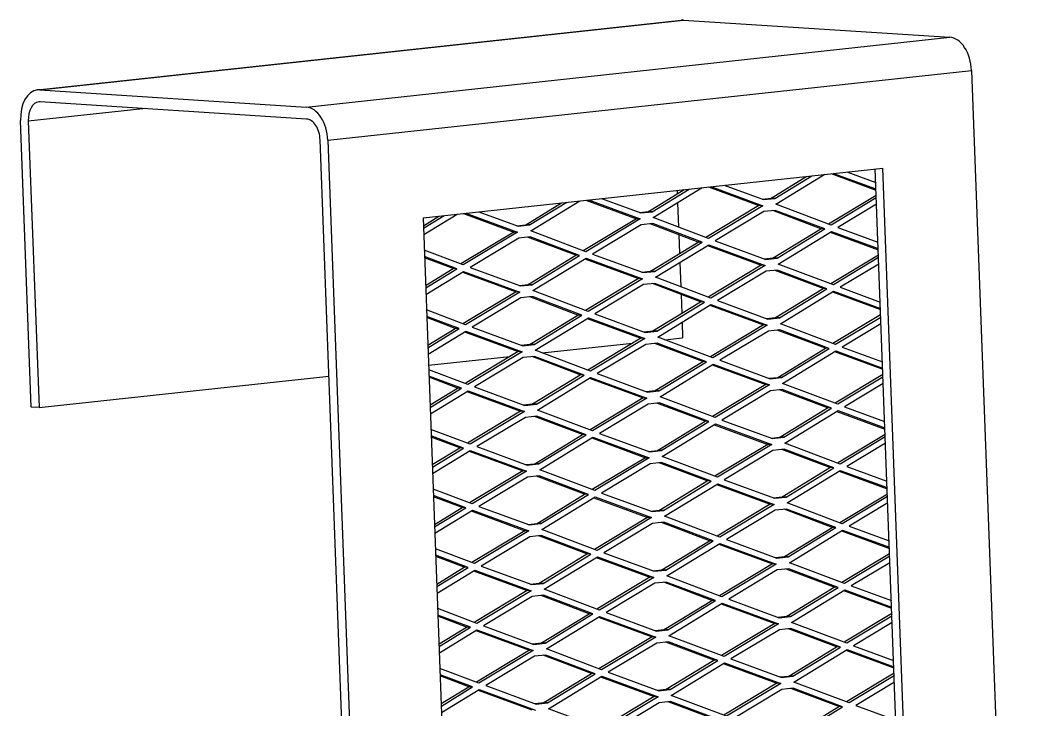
# Model space of a CAD drawing. Header units: millimetres. Extents: x -13336 to 61423, y -27528 to -3175.
# Drawn here: x -7174.9 to -7050, y -6515.3 to -6429.1 of the extents above; entities that cross this region are included whole.
import ezdxf

# ---------------------------------------------------------------- set-up
doc = ezdxf.new("R2010")
doc.units = ezdxf.units.MM

msp = doc.modelspace()

# ---------------------------------------------------------------- linework, layer by layer
at = {"color": 171}
for p, q in [((-7172.708, -6437.853), (-7092.181, -6429.127)), ((-7172.427, -6437.847), (-7091.899, -6429.121)), ((-7091.899, -6429.121), (-7058.586, -6431.276)), ((-7139.113, -6440.002), (-7058.586, -6431.276)), ((-7136.401, -6444.15), (-7055.874, -6435.424)), ((-7055.874, -6435.424), (-7050.047, -6590.75)), ((-7172.427, -6437.847), (-7139.113, -6440.002)), ((-7139.057, -6441.495), (-7172.371, -6439.34)), ((-7173.879, -6441.726), (-7159.53, -6440.171)), ((-7173.495, -6477.508), (-7174.84, -6441.664)), ((-7173.879, -6441.726), (-7172.534, -6477.57)), ((-7131.536, -6599.414), (-7137.362, -6444.088)), ((-7136.401, -6444.15), (-7130.575, -6599.476)), ((-7124.486, -6453.856), (-7066.967, -6447.623)), ((-7071.47, -6448.111), (-7067.857, -6449.437)), ((-7062.923, -6580.982), (-7067.922, -6447.727)), ((-7061.962, -6581.044), (-7066.967, -6447.623)), ((-7080.952, -6451.388), (-7076.481, -6448.654)), ((-7080.471, -6451.42), (-7075.836, -6448.584)), ((-7080.338, -6452.155), (-7074.212, -6448.408)), ((-7073.429, -6448.323), (-7067.822, -6450.381)), ((-7073.123, -6448.29), (-7067.827, -6450.233)), ((-7096.29, -6453.051), (-7091.82, -6450.316)), ((-7095.81, -6453.082), (-7091.174, -6450.246)), ((-7095.676, -6453.817), (-7089.551, -6450.07)), ((-7092.698, -6450.412), (-7092.682, -6450.844)), ((-7088.767, -6449.985), (-7082.456, -6452.301)), ((-7088.462, -6449.952), (-7081.975, -6452.332)), ((-7086.809, -6449.773), (-7081.9, -6451.574)), ((-7111.148, -6454.744), (-7106.513, -6451.908)), ((-7111.015, -6455.479), (-7104.89, -6451.733)), ((-7104.106, -6451.648), (-7097.794, -6453.963)), ((-7103.8, -6451.615), (-7097.314, -6453.994)), ((-7102.147, -6451.435), (-7097.239, -6453.236)), ((-7092.64, -6451.96), (-7092.526, -6455.004)), ((-7082.075, -6451.51), (-7080.952, -6451.388)), ((-7081.9, -6451.574), (-7080.471, -6451.42)), ((-7080.471, -6451.42), (-7080.952, -6451.388)), ((-7067.797, -6451.048), (-7073.76, -6454.632)), ((-7067.785, -6451.361), (-7073.433, -6454.756)), ((-7117.486, -6453.098), (-7112.577, -6454.899)), ((-7111.629, -6454.713), (-7107.158, -6451.978)), ((-7097.413, -6453.172), (-7096.29, -6453.051)), ((-7097.239, -6453.236), (-7095.81, -6453.082)), ((-7095.81, -6453.082), (-7096.29, -6453.051)), ((-7082.456, -6452.301), (-7089.099, -6456.295)), ((-7081.975, -6452.332), (-7088.772, -6456.418)), ((-7081.844, -6453.068), (-7087.93, -6456.727)), ((-7081.975, -6452.332), (-7082.456, -6452.301)), ((-7080.415, -6452.913), (-7081.844, -6453.068)), ((-7074.712, -6455.211), (-7080.724, -6452.947)), ((-7074.232, -6455.242), (-7080.415, -6452.913)), ((-7073.433, -6454.756), (-7080.338, -6452.155)), ((-7067.755, -6452.157), (-7072.592, -6455.064)), ((-7124.486, -6453.856), (-7119.481, -6587.277)), ((-7124.449, -6454.835), (-7122.497, -6453.641)), ((-7124.438, -6455.153), (-7121.851, -6453.571)), ((-7124.408, -6455.951), (-7120.228, -6453.395)), ((-7119.444, -6453.31), (-7113.133, -6455.625)), ((-7119.139, -6453.277), (-7112.652, -6455.657)), ((-7097.794, -6453.963), (-7104.437, -6457.957)), ((-7097.314, -6453.994), (-7104.11, -6458.08)), ((-7097.314, -6453.994), (-7097.794, -6453.963)), ((-7088.772, -6456.418), (-7095.676, -6453.817)), ((-7113.133, -6455.625), (-7119.776, -6459.619)), ((-7112.652, -6455.657), (-7119.449, -6459.742)), ((-7112.652, -6455.657), (-7113.133, -6455.625)), ((-7112.752, -6454.834), (-7111.629, -6454.713)), ((-7112.577, -6454.899), (-7111.148, -6454.744)), ((-7111.148, -6454.744), (-7111.629, -6454.713)), ((-7104.11, -6458.08), (-7111.015, -6455.479)), ((-7097.183, -6454.73), (-7103.269, -6458.389)), ((-7095.754, -6454.575), (-7097.183, -6454.73)), ((-7090.051, -6456.873), (-7096.063, -6454.609)), ((-7089.57, -6456.904), (-7095.754, -6454.575)), ((-7080.672, -6458.856), (-7074.712, -6455.211)), ((-7080.191, -6458.887), (-7074.232, -6455.242)), ((-7080.058, -6459.622), (-7073.403, -6455.552)), ((-7074.232, -6455.242), (-7074.712, -6455.211)), ((-7073.552, -6455.643), (-7067.542, -6457.848)), ((-7073.403, -6455.552), (-7067.547, -6457.701)), ((-7072.592, -6455.064), (-7067.577, -6456.904)), ((-7112.521, -6456.392), (-7118.607, -6460.051)), ((-7111.092, -6456.237), (-7112.521, -6456.392)), ((-7105.389, -6458.535), (-7111.401, -6456.271)), ((-7104.909, -6458.566), (-7111.092, -6456.237)), ((-7096.01, -6460.518), (-7090.051, -6456.873)), ((-7095.53, -6460.549), (-7089.57, -6456.904)), ((-7092.491, -6455.954), (-7092.402, -6458.311)), ((-7089.57, -6456.904), (-7090.051, -6456.873)), ((-7087.93, -6456.727), (-7081.62, -6459.042)), ((-7119.449, -6459.742), (-7124.334, -6457.902)), ((-7095.396, -6461.285), (-7088.742, -6457.214)), ((-7088.89, -6457.305), (-7082.176, -6459.769)), ((-7088.742, -6457.214), (-7081.695, -6459.8)), ((-7120.247, -6460.229), (-7124.304, -6458.7)), ((-7120.728, -6460.197), (-7124.299, -6458.852)), ((-7111.349, -6462.18), (-7105.389, -6458.535)), ((-7110.868, -6462.211), (-7104.909, -6458.566)), ((-7110.735, -6462.947), (-7104.08, -6458.877)), ((-7104.909, -6458.566), (-7105.389, -6458.535)), ((-7104.229, -6458.967), (-7097.514, -6461.431)), ((-7104.08, -6458.877), (-7097.034, -6461.462)), ((-7103.269, -6458.389), (-7096.958, -6460.704)), ((-7092.36, -6459.428), (-7092.246, -6462.471)), ((-7081.795, -6458.978), (-7080.672, -6458.856)), ((-7081.62, -6459.042), (-7080.191, -6458.887)), ((-7080.191, -6458.887), (-7080.672, -6458.856)), ((-7067.517, -6458.515), (-7073.48, -6462.1)), ((-7067.505, -6458.828), (-7073.153, -6462.223)), ((-7124.169, -6462.302), (-7120.728, -6460.197)), ((-7124.157, -6462.62), (-7120.247, -6460.229)), ((-7124.128, -6463.419), (-7119.419, -6460.539)), ((-7120.247, -6460.229), (-7120.728, -6460.197)), ((-7119.567, -6460.629), (-7112.853, -6463.093)), ((-7119.419, -6460.539), (-7112.372, -6463.124)), ((-7118.607, -6460.051), (-7112.297, -6462.366)), ((-7097.133, -6460.64), (-7096.01, -6460.518)), ((-7096.958, -6460.704), (-7095.53, -6460.549)), ((-7095.53, -6460.549), (-7096.01, -6460.518)), ((-7082.176, -6459.769), (-7088.819, -6463.762)), ((-7081.695, -6459.8), (-7088.492, -6463.885)), ((-7081.564, -6460.535), (-7087.65, -6464.194)), ((-7081.695, -6459.8), (-7082.176, -6459.769)), ((-7080.135, -6460.381), (-7081.564, -6460.535)), ((-7074.432, -6462.679), (-7080.444, -6460.414)), ((-7073.952, -6462.71), (-7080.135, -6460.381)), ((-7073.153, -6462.223), (-7080.058, -6459.622)), ((-7067.475, -6459.625), (-7072.312, -6462.532)), ((-7097.514, -6461.431), (-7104.157, -6465.424)), ((-7097.034, -6461.462), (-7103.83, -6465.548)), ((-7097.034, -6461.462), (-7097.514, -6461.431)), ((-7088.492, -6463.885), (-7095.396, -6461.285)), ((-7112.853, -6463.093), (-7119.496, -6467.086)), ((-7112.372, -6463.124), (-7119.169, -6467.21)), ((-7112.372, -6463.124), (-7112.853, -6463.093)), ((-7112.472, -6462.302), (-7111.349, -6462.18)), ((-7112.297, -6462.366), (-7110.868, -6462.211)), ((-7110.868, -6462.211), (-7111.349, -6462.18)), ((-7103.83, -6465.548), (-7110.735, -6462.947)), ((-7096.902, -6462.198), (-7102.989, -6465.856)), ((-7095.474, -6462.043), (-7096.902, -6462.198)), ((-7089.771, -6464.341), (-7095.783, -6462.076)), ((-7089.29, -6464.372), (-7095.474, -6462.043)), ((-7080.392, -6466.324), (-7074.432, -6462.679)), ((-7079.911, -6466.355), (-7073.952, -6462.71)), ((-7079.778, -6467.09), (-7073.123, -6463.02)), ((-7073.952, -6462.71), (-7074.432, -6462.679)), ((-7073.272, -6463.111), (-7067.262, -6465.316)), ((-7073.123, -6463.02), (-7067.267, -6465.168)), ((-7072.312, -6462.532), (-7067.297, -6464.372)), ((-7112.241, -6463.86), (-7118.327, -6467.518)), ((-7110.812, -6463.705), (-7112.241, -6463.86)), ((-7105.109, -6466.003), (-7111.121, -6463.738)), ((-7104.629, -6466.034), (-7110.812, -6463.705)), ((-7095.73, -6467.986), (-7089.771, -6464.341)), ((-7095.25, -6468.017), (-7089.29, -6464.372)), ((-7092.21, -6463.422), (-7092.122, -6465.779)), ((-7089.29, -6464.372), (-7089.771, -6464.341)), ((-7087.65, -6464.194), (-7081.34, -6466.51)), ((-7119.169, -6467.21), (-7124.054, -6465.369)), ((-7095.116, -6468.752), (-7088.462, -6464.682)), ((-7088.61, -6464.773), (-7081.896, -6467.236)), ((-7088.462, -6464.682), (-7081.415, -6467.267)), ((-7119.967, -6467.696), (-7124.024, -6466.168)), ((-7120.448, -6467.665), (-7124.019, -6466.32)), ((-7111.069, -6469.648), (-7105.109, -6466.003)), ((-7110.588, -6469.679), (-7104.629, -6466.034)), ((-7110.455, -6470.414), (-7103.8, -6466.344)), ((-7104.629, -6466.034), (-7105.109, -6466.003)), ((-7103.949, -6466.435), (-7097.234, -6468.899)), ((-7103.8, -6466.344), (-7096.754, -6468.93)), ((-7102.989, -6465.856), (-7096.678, -6468.172)), ((-7092.08, -6466.895), (-7092.007, -6468.844)), ((-7081.515, -6466.445), (-7080.392, -6466.324)), ((-7081.34, -6466.51), (-7079.911, -6466.355)), ((-7079.911, -6466.355), (-7080.392, -6466.324)), ((-7067.237, -6465.983), (-7073.2, -6469.568)), ((-7067.225, -6466.296), (-7072.873, -6469.691)), ((-7123.889, -6469.77), (-7120.448, -6467.665)), ((-7123.877, -6470.088), (-7119.967, -6467.696)), ((-7123.847, -6470.886), (-7119.139, -6468.006)), ((-7119.967, -6467.696), (-7120.448, -6467.665)), ((-7119.287, -6468.097), (-7112.573, -6470.561)), ((-7119.139, -6468.006), (-7112.092, -6470.592)), ((-7118.327, -6467.518), (-7112.017, -6469.834)), ((-7096.853, -6468.107), (-7095.73, -6467.986)), ((-7096.678, -6468.172), (-7095.25, -6468.017)), ((-7095.25, -6468.017), (-7095.73, -6467.986)), ((-7081.896, -6467.236), (-7088.539, -6471.23)), ((-7081.415, -6467.267), (-7088.211, -6471.353)), ((-7081.284, -6468.003), (-7087.37, -6471.662)), ((-7081.415, -6467.267), (-7081.896, -6467.236)), ((-7079.855, -6467.848), (-7081.284, -6468.003)), ((-7074.152, -6470.146), (-7080.164, -6467.882)), ((-7073.672, -6470.177), (-7079.855, -6467.848)), ((-7072.873, -6469.691), (-7079.778, -6467.09)), ((-7067.195, -6467.092), (-7072.032, -6470)), ((-7097.234, -6468.899), (-7103.877, -6472.892)), ((-7096.754, -6468.93), (-7103.55, -6473.015)), ((-7096.754, -6468.93), (-7097.234, -6468.899)), ((-7088.211, -6471.353), (-7095.116, -6468.752)), ((-7094.232, -6469.085), (-7092.007, -6468.844)), ((-7112.573, -6470.561), (-7119.216, -6474.554)), ((-7112.092, -6470.592), (-7118.889, -6474.677)), ((-7112.092, -6470.592), (-7112.573, -6470.561)), ((-7112.192, -6469.77), (-7111.069, -6469.648)), ((-7112.017, -6469.834), (-7110.588, -6469.679)), ((-7110.588, -6469.679), (-7111.069, -6469.648)), ((-7103.55, -6473.015), (-7110.455, -6470.414)), ((-7109.571, -6470.747), (-7098.273, -6469.523)), ((-7096.622, -6469.665), (-7102.709, -6473.324)), ((-7095.194, -6469.51), (-7096.622, -6469.665)), ((-7089.491, -6471.808), (-7095.503, -6469.544)), ((-7089.01, -6471.839), (-7095.194, -6469.51)), ((-7080.111, -6473.791), (-7074.152, -6470.146)), ((-7079.631, -6473.822), (-7073.672, -6470.177)), ((-7079.498, -6474.558), (-7072.843, -6470.487)), ((-7073.672, -6470.177), (-7074.152, -6470.146)), ((-7072.991, -6470.578), (-7066.982, -6472.783)), ((-7072.843, -6470.487), (-7066.987, -6472.636)), ((-7072.032, -6470), (-7067.017, -6471.839)), ((-7123.795, -6472.289), (-7113.611, -6471.185)), ((-7111.961, -6471.327), (-7118.047, -6474.986)), ((-7110.532, -6471.172), (-7111.961, -6471.327)), ((-7104.829, -6473.471), (-7110.841, -6471.206)), ((-7104.349, -6473.502), (-7110.532, -6471.172)), ((-7095.45, -6475.453), (-7089.491, -6471.808)), ((-7094.97, -6475.484), (-7089.01, -6471.839)), ((-7089.01, -6471.839), (-7089.491, -6471.808)), ((-7087.37, -6471.662), (-7081.06, -6473.977)), ((-7118.889, -6474.677), (-7123.774, -6472.837)), ((-7094.836, -6476.22), (-7088.182, -6472.15)), ((-7088.33, -6472.24), (-7081.616, -6474.704)), ((-7088.182, -6472.15), (-7081.135, -6474.735)), ((-7172.534, -6477.57), (-7136.254, -6473.639)), ((-7119.687, -6475.164), (-7123.744, -6473.636)), ((-7120.168, -6475.133), (-7123.739, -6473.788)), ((-7110.788, -6477.115), (-7104.829, -6473.471)), ((-7110.308, -6477.147), (-7104.349, -6473.502)), ((-7110.175, -6477.882), (-7103.52, -6473.812)), ((-7104.349, -6473.502), (-7104.829, -6473.471)), ((-7103.668, -6473.902), (-7096.954, -6476.366)), ((-7103.52, -6473.812), (-7096.474, -6476.397)), ((-7102.709, -6473.324), (-7096.398, -6475.639)), ((-7081.235, -6473.913), (-7080.111, -6473.791)), ((-7081.06, -6473.977), (-7079.631, -6473.822)), ((-7079.631, -6473.822), (-7080.111, -6473.791)), ((-7066.957, -6473.45), (-7072.92, -6477.035)), ((-7066.945, -6473.763), (-7072.593, -6477.158)), ((-7123.609, -6477.238), (-7120.168, -6475.133)), ((-7123.597, -6477.555), (-7119.687, -6475.164)), ((-7123.567, -6478.354), (-7118.859, -6475.474)), ((-7119.687, -6475.164), (-7120.168, -6475.133)), ((-7119.007, -6475.565), (-7112.293, -6478.028)), ((-7118.859, -6475.474), (-7111.812, -6478.059)), ((-7118.047, -6474.986), (-7111.737, -6477.301)), ((-7096.573, -6475.575), (-7095.45, -6475.453)), ((-7096.398, -6475.639), (-7094.97, -6475.484)), ((-7094.97, -6475.484), (-7095.45, -6475.453)), ((-7081.616, -6474.704), (-7088.259, -6478.697)), ((-7081.135, -6474.735), (-7087.931, -6478.821)), ((-7081.004, -6475.471), (-7087.09, -6479.129)), ((-7081.135, -6474.735), (-7081.616, -6474.704)), ((-7079.575, -6475.316), (-7081.004, -6475.471)), ((-7073.872, -6477.614), (-7079.884, -6475.349)), ((-7073.392, -6477.645), (-7079.575, -6475.316)), ((-7072.593, -6477.158), (-7079.498, -6474.558)), ((-7066.915, -6474.56), (-7071.751, -6477.467)), ((-7096.954, -6476.366), (-7103.597, -6480.36)), ((-7096.474, -6476.397), (-7103.27, -6480.483)), ((-7096.474, -6476.397), (-7096.954, -6476.366)), ((-7087.931, -6478.821), (-7094.836, -6476.22)), ((-7112.293, -6478.028), (-7118.936, -6482.022)), ((-7111.812, -6478.059), (-7118.608, -6482.145)), ((-7111.812, -6478.059), (-7112.293, -6478.028)), ((-7111.912, -6477.237), (-7110.788, -6477.115)), ((-7111.737, -6477.301), (-7110.308, -6477.147)), ((-7110.308, -6477.147), (-7110.788, -6477.115)), ((-7103.27, -6480.483), (-7110.175, -6477.882)), ((-7096.342, -6477.133), (-7102.428, -6480.791)), ((-7094.913, -6476.978), (-7096.342, -6477.133)), ((-7089.211, -6479.276), (-7095.222, -6477.011)), ((-7088.73, -6479.307), (-7094.913, -6476.978)), ((-7079.831, -6481.259), (-7073.872, -6477.614)), ((-7079.351, -6481.29), (-7073.392, -6477.645)), ((-7079.217, -6482.025), (-7072.563, -6477.955)), ((-7073.392, -6477.645), (-7073.872, -6477.614)), ((-7072.711, -6478.046), (-7066.701, -6480.251)), ((-7072.563, -6477.955), (-7066.707, -6480.104)), ((-7071.751, -6477.467), (-7066.737, -6479.307)), ((-7111.681, -6478.795), (-7117.767, -6482.454)), ((-7110.252, -6478.64), (-7111.681, -6478.795)), ((-7104.549, -6480.938), (-7110.561, -6478.674)), ((-7104.069, -6480.969), (-7110.252, -6478.64)), ((-7095.17, -6482.921), (-7089.211, -6479.276)), ((-7094.689, -6482.952), (-7088.73, -6479.307)), ((-7088.73, -6479.307), (-7089.211, -6479.276)), ((-7087.09, -6479.129), (-7080.78, -6481.445)), ((-7118.608, -6482.145), (-7123.494, -6480.305)), ((-7094.556, -6483.687), (-7087.902, -6479.617)), ((-7088.05, -6479.708), (-7081.335, -6482.172)), ((-7087.902, -6479.617), (-7080.855, -6482.203)), ((-7119.407, -6482.631), (-7123.464, -6481.103)), ((-7119.888, -6482.6), (-7123.459, -6481.255)), ((-7110.508, -6484.583), (-7104.549, -6480.938)), ((-7110.028, -6484.614), (-7104.069, -6480.969)), ((-7109.895, -6485.35), (-7103.24, -6481.279)), ((-7104.069, -6480.969), (-7104.549, -6480.938)), ((-7103.388, -6481.37), (-7096.674, -6483.834)), ((-7103.24, -6481.279), (-7096.193, -6483.865)), ((-7102.428, -6480.791), (-7096.118, -6483.107)), ((-7080.954, -6481.38), (-7079.831, -6481.259)), ((-7080.78, -6481.445), (-7079.351, -6481.29)), ((-7079.351, -6481.29), (-7079.831, -6481.259)), ((-7066.676, -6480.918), (-7072.64, -6484.503)), ((-7066.665, -6481.231), (-7072.313, -6484.626)), ((-7123.329, -6484.705), (-7119.888, -6482.6)), ((-7123.317, -6485.023), (-7119.407, -6482.631)), ((-7123.287, -6485.821), (-7118.579, -6482.941)), ((-7119.407, -6482.631), (-7119.888, -6482.6)), ((-7118.727, -6483.032), (-7112.012, -6485.496)), ((-7118.579, -6482.941), (-7111.532, -6485.527)), ((-7117.767, -6482.454), (-7111.457, -6484.769)), ((-7096.293, -6483.043), (-7095.17, -6482.921)), ((-7096.118, -6483.107), (-7094.689, -6482.952)), ((-7094.689, -6482.952), (-7095.17, -6482.921)), ((-7081.335, -6482.172), (-7087.978, -6486.165)), ((-7080.855, -6482.203), (-7087.651, -6486.288)), ((-7080.724, -6482.938), (-7086.81, -6486.597)), ((-7080.855, -6482.203), (-7081.335, -6482.172)), ((-7079.295, -6482.783), (-7080.724, -6482.938)), ((-7073.592, -6485.081), (-7079.604, -6482.817)), ((-7073.111, -6485.113), (-7079.295, -6482.783)), ((-7072.313, -6484.626), (-7079.217, -6482.025)), ((-7066.635, -6482.027), (-7071.471, -6484.935)), ((-7096.674, -6483.834), (-7103.317, -6487.827)), ((-7096.193, -6483.865), (-7102.99, -6487.95)), ((-7096.193, -6483.865), (-7096.674, -6483.834)), ((-7087.651, -6486.288), (-7094.556, -6483.687)), ((-7112.012, -6485.496), (-7118.656, -6489.489)), ((-7111.532, -6485.527), (-7118.328, -6489.613)), ((-7111.532, -6485.527), (-7112.012, -6485.496)), ((-7111.632, -6484.705), (-7110.508, -6484.583)), ((-7111.457, -6484.769), (-7110.028, -6484.614)), ((-7110.028, -6484.614), (-7110.508, -6484.583)), ((-7102.99, -6487.95), (-7109.895, -6485.35)), ((-7096.062, -6484.6), (-7102.148, -6488.259)), ((-7094.633, -6484.446), (-7096.062, -6484.6)), ((-7088.93, -6486.744), (-7094.942, -6484.479)), ((-7088.45, -6486.775), (-7094.633, -6484.446)), ((-7079.551, -6488.726), (-7073.592, -6485.081)), ((-7079.071, -6488.757), (-7073.111, -6485.113)), ((-7078.937, -6489.493), (-7072.283, -6485.423)), ((-7073.111, -6485.113), (-7073.592, -6485.081)), ((-7072.431, -6485.513), (-7066.421, -6487.718)), ((-7072.283, -6485.423), (-7066.427, -6487.571)), ((-7071.471, -6484.935), (-7066.457, -6486.775)), ((-7111.401, -6486.262), (-7117.487, -6489.921)), ((-7109.972, -6486.108), (-7111.401, -6486.262)), ((-7104.269, -6488.406), (-7110.281, -6486.141)), ((-7103.788, -6488.437), (-7109.972, -6486.108)), ((-7094.89, -6490.389), (-7088.93, -6486.744)), ((-7094.409, -6490.42), (-7088.45, -6486.775)), ((-7088.45, -6486.775), (-7088.93, -6486.744)), ((-7086.81, -6486.597), (-7080.499, -6488.912)), ((-7118.328, -6489.613), (-7123.214, -6487.772)), ((-7094.276, -6491.155), (-7087.621, -6487.085)), ((-7087.77, -6487.176), (-7081.055, -6489.639)), ((-7087.621, -6487.085), (-7080.575, -6489.67)), ((-7119.127, -6490.099), (-7123.184, -6488.571)), ((-7119.607, -6490.068), (-7123.178, -6488.723)), ((-7110.228, -6492.051), (-7104.269, -6488.406)), ((-7109.748, -6492.082), (-7103.788, -6488.437)), ((-7109.614, -6492.817), (-7102.96, -6488.747)), ((-7103.788, -6488.437), (-7104.269, -6488.406)), ((-7103.108, -6488.838), (-7096.394, -6491.301)), ((-7102.96, -6488.747), (-7095.913, -6491.332)), ((-7102.148, -6488.259), (-7095.838, -6490.574)), ((-7080.674, -6488.848), (-7079.551, -6488.726)), ((-7080.499, -6488.912), (-7079.071, -6488.757)), ((-7079.071, -6488.757), (-7079.551, -6488.726)), ((-7066.396, -6488.386), (-7072.36, -6491.97)), ((-7066.385, -6488.698), (-7072.033, -6492.094)), ((-7123.049, -6492.173), (-7119.607, -6490.068)), ((-7123.037, -6492.49), (-7119.127, -6490.099)), ((-7123.007, -6493.289), (-7118.298, -6490.409)), ((-7119.127, -6490.099), (-7119.607, -6490.068)), ((-7118.447, -6490.5), (-7111.732, -6492.963)), ((-7118.298, -6490.409), (-7111.252, -6492.995)), ((-7117.487, -6489.921), (-7111.177, -6492.237)), ((-7096.013, -6490.51), (-7094.89, -6490.389)), ((-7095.838, -6490.574), (-7094.409, -6490.42)), ((-7094.409, -6490.42), (-7094.89, -6490.389)), ((-7081.055, -6489.639), (-7087.698, -6493.633)), ((-7080.575, -6489.67), (-7087.371, -6493.756)), ((-7080.443, -6490.406), (-7086.53, -6494.065)), ((-7080.575, -6489.67), (-7081.055, -6489.639)), ((-7079.015, -6490.251), (-7080.443, -6490.406)), ((-7073.312, -6492.549), (-7079.324, -6490.284)), ((-7072.831, -6492.58), (-7079.015, -6490.251)), ((-7072.033, -6492.094), (-7078.937, -6489.493)), ((-7066.355, -6489.495), (-7071.191, -6492.402)), ((-7096.394, -6491.301), (-7103.037, -6495.295)), ((-7095.913, -6491.332), (-7102.71, -6495.418)), ((-7095.913, -6491.332), (-7096.394, -6491.301)), ((-7094.353, -6491.913), (-7095.782, -6492.068)), ((-7088.17, -6494.242), (-7094.353, -6491.913)), ((-7087.371, -6493.756), (-7094.276, -6491.155)), ((-7111.732, -6492.963), (-7118.375, -6496.957)), ((-7111.252, -6492.995), (-7118.048, -6497.08)), ((-7111.252, -6492.995), (-7111.732, -6492.963)), ((-7111.351, -6492.172), (-7110.228, -6492.051)), ((-7111.177, -6492.237), (-7109.748, -6492.082)), ((-7109.748, -6492.082), (-7110.228, -6492.051)), ((-7102.71, -6495.418), (-7109.614, -6492.817)), ((-7095.782, -6492.068), (-7101.868, -6495.727)), ((-7088.65, -6494.211), (-7094.662, -6491.947)), ((-7079.271, -6496.194), (-7073.312, -6492.549)), ((-7078.791, -6496.225), (-7072.831, -6492.58)), ((-7078.657, -6496.96), (-7072.003, -6492.89)), ((-7072.831, -6492.58), (-7073.312, -6492.549)), ((-7072.151, -6492.981), (-7066.141, -6495.186)), ((-7072.003, -6492.89), (-7066.147, -6495.039)), ((-7071.191, -6492.402), (-7066.177, -6494.242)), ((-7111.121, -6493.73), (-7117.207, -6497.389)), ((-7109.692, -6493.575), (-7111.121, -6493.73)), ((-7103.989, -6495.873), (-7110.001, -6493.609)), ((-7103.508, -6495.904), (-7109.692, -6493.575)), ((-7094.61, -6497.856), (-7088.65, -6494.211)), ((-7094.129, -6497.887), (-7088.17, -6494.242)), ((-7088.17, -6494.242), (-7088.65, -6494.211)), ((-7086.53, -6494.065), (-7080.219, -6496.38)), ((-7118.048, -6497.08), (-7122.934, -6495.24)), ((-7093.996, -6498.623), (-7087.341, -6494.552)), ((-7087.49, -6494.643), (-7080.775, -6497.107)), ((-7087.341, -6494.552), (-7080.295, -6497.138)), ((-7118.847, -6497.567), (-7122.904, -6496.038)), ((-7119.327, -6497.535), (-7122.898, -6496.19)), ((-7109.948, -6499.518), (-7103.989, -6495.873)), ((-7109.468, -6499.549), (-7103.508, -6495.904)), ((-7109.334, -6500.285), (-7102.68, -6496.214)), ((-7103.508, -6495.904), (-7103.989, -6495.873)), ((-7102.828, -6496.305), (-7096.114, -6498.769)), ((-7102.68, -6496.214), (-7095.633, -6498.8)), ((-7101.868, -6495.727), (-7095.558, -6498.042)), ((-7080.394, -6496.316), (-7079.271, -6496.194)), ((-7080.219, -6496.38), (-7078.791, -6496.225)), ((-7078.791, -6496.225), (-7079.271, -6496.194)), ((-7066.116, -6495.853), (-7072.08, -6499.438)), ((-7066.105, -6496.166), (-7071.752, -6499.561)), ((-7122.769, -6499.64), (-7119.327, -6497.535)), ((-7122.757, -6499.958), (-7118.847, -6497.567)), ((-7122.727, -6500.757), (-7118.018, -6497.877)), ((-7118.847, -6497.567), (-7119.327, -6497.535)), ((-7118.167, -6497.967), (-7111.452, -6500.431)), ((-7118.018, -6497.877), (-7110.972, -6500.462)), ((-7117.207, -6497.389), (-7110.896, -6499.704)), ((-7095.733, -6497.978), (-7094.61, -6497.856)), ((-7095.558, -6498.042), (-7094.129, -6497.887)), ((-7094.129, -6497.887), (-7094.61, -6497.856)), ((-7080.775, -6497.107), (-7087.418, -6501.1)), ((-7080.295, -6497.138), (-7087.091, -6501.223)), ((-7080.163, -6497.873), (-7086.25, -6501.532)), ((-7080.295, -6497.138), (-7080.775, -6497.107)), ((-7078.735, -6497.719), (-7080.163, -6497.873)), ((-7073.032, -6500.017), (-7079.044, -6497.752)), ((-7072.551, -6500.048), (-7078.735, -6497.719)), ((-7071.752, -6499.561), (-7078.657, -6496.96)), ((-7066.075, -6496.963), (-7070.911, -6499.87)), ((-7096.114, -6498.769), (-7102.757, -6502.762)), ((-7095.633, -6498.8), (-7102.43, -6502.886)), ((-7095.633, -6498.8), (-7096.114, -6498.769)), ((-7094.073, -6499.381), (-7095.502, -6499.536)), ((-7088.37, -6501.679), (-7094.382, -6499.414)), ((-7087.89, -6501.71), (-7094.073, -6499.381)), ((-7087.091, -6501.223), (-7093.996, -6498.623)), ((-7111.452, -6500.431), (-7118.095, -6504.424)), ((-7110.972, -6500.462), (-7117.768, -6504.548)), ((-7110.972, -6500.462), (-7111.452, -6500.431)), ((-7111.071, -6499.64), (-7109.948, -6499.518)), ((-7110.896, -6499.704), (-7109.468, -6499.549)), ((-7109.468, -6499.549), (-7109.948, -6499.518)), ((-7102.43, -6502.886), (-7109.334, -6500.285)), ((-7095.502, -6499.536), (-7101.588, -6503.194)), ((-7078.991, -6503.662), (-7073.032, -6500.017)), ((-7078.51, -6503.693), (-7072.551, -6500.048)), ((-7078.377, -6504.428), (-7071.723, -6500.358)), ((-7072.551, -6500.048), (-7073.032, -6500.017)), ((-7071.871, -6500.449), (-7065.861, -6502.654)), ((-7071.723, -6500.358), (-7065.867, -6502.506)), ((-7070.911, -6499.87), (-7065.897, -6501.71)), ((-7110.84, -6501.198), (-7116.927, -6504.856)), ((-7109.412, -6501.043), (-7110.84, -6501.198)), ((-7103.709, -6503.341), (-7109.721, -6501.076)), ((-7103.228, -6503.372), (-7109.412, -6501.043)), ((-7094.329, -6505.324), (-7088.37, -6501.679)), ((-7093.849, -6505.355), (-7087.89, -6501.71)), ((-7087.89, -6501.71), (-7088.37, -6501.679)), ((-7086.25, -6501.532), (-7079.939, -6503.847)), ((-7117.768, -6504.548), (-7122.654, -6502.707)), ((-7093.716, -6506.09), (-7087.061, -6502.02)), ((-7087.209, -6502.111), (-7080.495, -6504.574)), ((-7087.061, -6502.02), (-7080.015, -6504.605)), ((-7118.567, -6505.034), (-7122.624, -6503.506)), ((-7119.047, -6505.003), (-7122.618, -6503.658)), ((-7109.668, -6506.986), (-7103.709, -6503.341)), ((-7109.188, -6507.017), (-7103.228, -6503.372)), ((-7109.054, -6507.752), (-7102.4, -6503.682)), ((-7103.228, -6503.372), (-7103.709, -6503.341)), ((-7102.548, -6503.773), (-7095.834, -6506.236)), ((-7102.4, -6503.682), (-7095.353, -6506.268)), ((-7101.588, -6503.194), (-7095.278, -6505.51)), ((-7080.114, -6503.783), (-7078.991, -6503.662)), ((-7079.939, -6503.847), (-7078.51, -6503.693)), ((-7078.51, -6503.693), (-7078.991, -6503.662)), ((-7065.836, -6503.321), (-7071.8, -6506.906)), ((-7065.824, -6503.634), (-7071.472, -6507.029)), ((-7122.489, -6507.108), (-7119.047, -6505.003)), ((-7122.477, -6507.426), (-7118.567, -6505.034)), ((-7122.447, -6508.224), (-7117.738, -6505.344)), ((-7118.567, -6505.034), (-7119.047, -6505.003)), ((-7117.887, -6505.435), (-7111.172, -6507.899)), ((-7117.738, -6505.344), (-7110.692, -6507.93)), ((-7116.927, -6504.856), (-7110.616, -6507.172)), ((-7095.453, -6505.445), (-7094.329, -6505.324)), ((-7095.278, -6505.51), (-7093.849, -6505.355)), ((-7093.849, -6505.355), (-7094.329, -6505.324)), ((-7080.495, -6504.574), (-7087.138, -6508.568)), ((-7080.015, -6504.605), (-7086.811, -6508.691)), ((-7079.883, -6505.341), (-7085.97, -6509)), ((-7080.015, -6504.605), (-7080.495, -6504.574)), ((-7078.454, -6505.186), (-7079.883, -6505.341)), ((-7072.752, -6507.484), (-7078.763, -6505.22)), ((-7072.271, -6507.515), (-7078.454, -6505.186)), ((-7071.472, -6507.029), (-7078.377, -6504.428)), ((-7065.794, -6504.43), (-7070.631, -6507.338)), ((-7095.834, -6506.236), (-7102.477, -6510.23)), ((-7095.353, -6506.268), (-7102.149, -6510.353)), ((-7095.353, -6506.268), (-7095.834, -6506.236)), ((-7093.793, -6506.848), (-7095.222, -6507.003)), ((-7088.09, -6509.146), (-7094.102, -6506.882)), ((-7087.61, -6509.177), (-7093.793, -6506.848)), ((-7086.811, -6508.691), (-7093.716, -6506.09)), ((-7111.172, -6507.899), (-7117.815, -6511.892)), ((-7110.692, -6507.93), (-7117.488, -6512.015)), ((-7110.692, -6507.93), (-7111.172, -6507.899)), ((-7110.791, -6507.108), (-7109.668, -6506.986)), ((-7110.616, -6507.172), (-7109.188, -6507.017)), ((-7109.188, -6507.017), (-7109.668, -6506.986)), ((-7102.149, -6510.353), (-7109.054, -6507.752)), ((-7095.222, -6507.003), (-7101.308, -6510.662)), ((-7078.711, -6511.129), (-7072.752, -6507.484)), ((-7078.23, -6511.16), (-7072.271, -6507.515)), ((-7078.097, -6511.896), (-7071.443, -6507.825)), ((-7072.271, -6507.515), (-7072.752, -6507.484)), ((-7071.591, -6507.916), (-7065.581, -6510.121)), ((-7071.443, -6507.825), (-7065.587, -6509.974)), ((-7070.631, -6507.338), (-7065.616, -6509.177)), ((-7110.56, -6508.665), (-7116.647, -6512.324)), ((-7109.131, -6508.51), (-7110.56, -6508.665)), ((-7103.429, -6510.808), (-7109.441, -6508.544)), ((-7102.948, -6510.84), (-7109.131, -6508.51)), ((-7094.049, -6512.791), (-7088.09, -6509.146)), ((-7093.569, -6512.822), (-7087.61, -6509.177)), ((-7087.61, -6509.177), (-7088.09, -6509.146)), ((-7085.97, -6509), (-7079.659, -6511.315)), ((-7117.488, -6512.015), (-7122.374, -6510.175)), ((-7093.436, -6513.558), (-7086.781, -6509.488)), ((-7086.929, -6509.578), (-7080.215, -6512.042)), ((-7086.781, -6509.488), (-7079.734, -6512.073)), ((-7118.287, -6512.502), (-7122.344, -6510.974)), ((-7118.767, -6512.471), (-7122.338, -6511.126)), ((-7109.388, -6514.453), (-7103.429, -6510.808)), ((-7108.907, -6514.485), (-7102.948, -6510.84)), ((-7108.774, -6515.22), (-7102.12, -6511.15)), ((-7102.948, -6510.84), (-7103.429, -6510.808)), ((-7102.268, -6511.24), (-7095.553, -6513.704)), ((-7102.12, -6511.15), (-7095.073, -6513.735)), ((-7101.308, -6510.662), (-7094.998, -6512.977)), ((-7079.834, -6511.251), (-7078.711, -6511.129)), ((-7079.659, -6511.315), (-7078.23, -6511.16)), ((-7078.23, -6511.16), (-7078.711, -6511.129)), ((-7071.192, -6514.496), (-7078.097, -6511.896)), ((-7065.556, -6510.788), (-7071.519, -6514.373)), ((-7065.544, -6511.101), (-7071.192, -6514.496)), ((-7065.514, -6511.898), (-7070.351, -6514.805)), ((-7122.209, -6514.576), (-7118.767, -6512.471)), ((-7122.197, -6514.893), (-7118.287, -6512.502)), ((-7122.167, -6515.692), (-7117.458, -6512.812)), ((-7118.287, -6512.502), (-7118.767, -6512.471)), ((-7117.606, -6512.903), (-7110.892, -6515.366)), ((-7117.458, -6512.812), (-7110.411, -6515.397)), ((-7116.647, -6512.324), (-7110.336, -6514.639)), ((-7095.173, -6512.913), (-7094.049, -6512.791)), ((-7094.998, -6512.977), (-7093.569, -6512.822)), ((-7093.569, -6512.822), (-7094.049, -6512.791)), ((-7080.215, -6512.042), (-7086.858, -6516.035)), ((-7079.734, -6512.073), (-7086.531, -6516.159)), ((-7079.603, -6512.809), (-7085.689, -6516.467)), ((-7079.734, -6512.073), (-7080.215, -6512.042)), ((-7078.174, -6512.654), (-7079.603, -6512.809)), ((-7072.471, -6514.952), (-7078.483, -6512.687)), ((-7071.991, -6514.983), (-7078.174, -6512.654)), ((-7095.553, -6513.704), (-7102.196, -6517.697)), ((-7095.073, -6513.735), (-7101.869, -6517.821)), ((-7095.073, -6513.735), (-7095.553, -6513.704)), ((-7093.513, -6514.316), (-7094.942, -6514.471)), ((-7087.81, -6516.614), (-7093.822, -6514.349)), ((-7087.329, -6516.645), (-7093.513, -6514.316)), ((-7086.531, -6516.159), (-7093.436, -6513.558)), ((-7110.511, -6514.575), (-7109.388, -6514.453)), ((-7110.336, -6514.639), (-7108.907, -6514.485)), ((-7108.907, -6514.485), (-7109.388, -6514.453)), ((-7101.869, -6517.821), (-7108.774, -6515.22)), ((-7094.942, -6514.471), (-7101.028, -6518.129)), ((-7078.431, -6518.597), (-7072.471, -6514.952)), ((-7077.95, -6518.628), (-7071.991, -6514.983)), ((-7071.991, -6514.983), (-7072.471, -6514.952)), ((-7070.351, -6514.805), (-7065.336, -6516.645))]:
    msp.add_line(p, q, dxfattribs=at)
at = {"color": 171, "ltscale": 0.048147}
msp.add_line((-7172.534, -6477.57), (-7173.495, -6477.508), dxfattribs=at)
at = {"color": 171}
for centre, major_axis, start_param, end_param in [((-7091.75, -6433.103), (-0.431, 3.977), 6.1727409, 6.2831464), ((-7058.436, -6435.258), (-0.431, 3.977), 4.6019444, 6.1727409), ((-7172.277, -6441.83), (-0.431, 3.977), 6.2831464, 7.7435374), ((-7172.277, -6441.83), (-0.431, 3.977), 6.1727409, 6.2831464), ((-7172.277, -6441.83), (-0.269, 2.485), 6.2831464, 7.7435374), ((-7172.277, -6441.83), (-0.269, 2.485), 6.1727409, 6.2831464), ((-7138.964, -6443.984), (-0.431, 3.977), 4.6019444, 6.1727409), ((-7138.964, -6443.984), (-0.269, 2.485), 4.6019444, 6.1727409)]:
    msp.add_ellipse(centre, major_axis=major_axis, ratio=0.6363307, start_param=start_param, end_param=end_param, dxfattribs=at)

doc.saveas('drawing.dxf')
